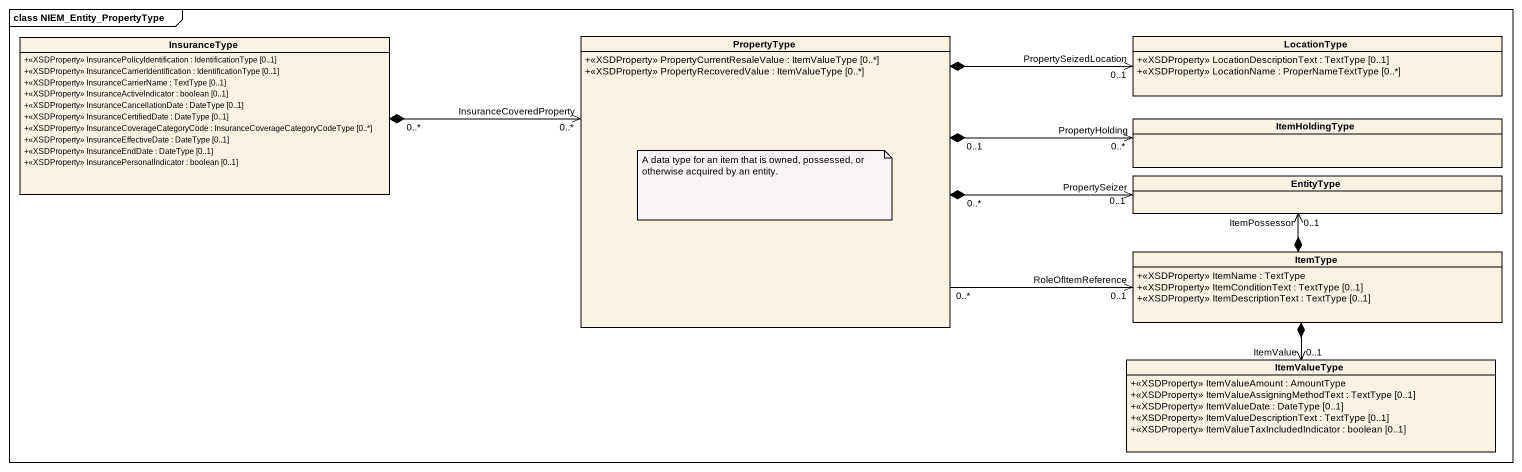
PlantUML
@startuml
mainframe class NIEM_Entity_PropertyType
hide circle
hide empty members
skinparam classAttributeIconSize 0
class InsuranceType {
  +<<XSDProperty>> InsurancePolicyIdentification : IdentificationType [0..1]
  +<<XSDProperty>> InsuranceCarrierIdentification : IdentificationType [0..1]
  +<<XSDProperty>> InsuranceCarrierName : TextType [0..1]
  +<<XSDProperty>> InsuranceActiveIndicator : boolean [0..1]
  +<<XSDProperty>> InsuranceCancellationDate : DateType [0..1]
  +<<XSDProperty>> InsuranceCertifiedDate : DateType [0..1]
  +<<XSDProperty>> InsuranceCoverageCategoryCode : InsuranceCoverageCategoryCodeType [0..*]
  +<<XSDProperty>> InsuranceEffectiveDate : DateType [0..1]
  +<<XSDProperty>> InsuranceEndDate : DateType [0..1]
  +<<XSDProperty>> InsurancePersonalIndicator : boolean [0..1]
}
class PropertyType {
  +<<XSDProperty>> PropertyCurrentResaleValue : ItemValueType [0..*]
  +<<XSDProperty>> PropertyRecoveredValue : ItemValueType [0..*]
}
class LocationType {
  +<<XSDProperty>> LocationDescriptionText : TextType [0..1]
  +<<XSDProperty>> LocationName : ProperNameTextType [0..*]
}
class ItemHoldingType
class EntityType
class ItemType {
  +<<XSDProperty>> ItemName : TextType
  +<<XSDProperty>> ItemConditionText : TextType [0..1]
  +<<XSDProperty>> ItemDescriptionText : TextType [0..1]
}
class ItemValueType {
  +<<XSDProperty>> ItemValueAmount : AmountType
  +<<XSDProperty>> ItemValueAssigningMethodText : TextType [0..1]
  +<<XSDProperty>> ItemValueDate : DateType [0..1]
  +<<XSDProperty>> ItemValueDescriptionText : TextType [0..1]
  +<<XSDProperty>> ItemValueTaxIncludedIndicator : boolean [0..1]
}
InsuranceType "0..*" *-right-> "InsuranceCoveredProperty\n0..*" PropertyType
PropertyType *-right-> "PropertySeizedLocation\n0..1" LocationType
PropertyType "0..1" *-right-> "PropertyHolding\n0..*" ItemHoldingType
PropertyType "0..*" *-right-> "PropertySeizer\n0..1" EntityType
PropertyType "0..*" -right-> "RoleOfItemReference\n0..1" ItemType
ItemType *-up-> "ItemPossessor\n0..1" EntityType
ItemType *--> "ItemValue\n0..1" ItemValueType
note as N1
  A data type for an item that is owned, possessed, or otherwise acquired by an entity.
end note
@enduml
